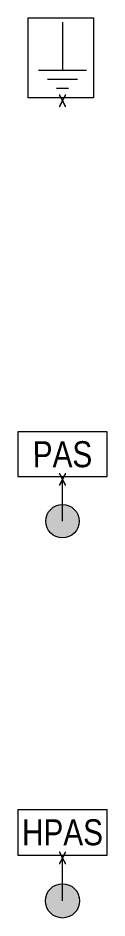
# Model space of a CAD drawing. Header units: metres. Extents: x -162 to 83385, y -62392 to -1971.
# Drawn here: x 65581 to 65821, y -11518 to -9098 of the extents above; entities that cross this region are included whole.
import ezdxf
from ezdxf.enums import TextEntityAlignment as Align

# ---------------------------------------------------------------- set-up
doc = ezdxf.new("R2010")
doc.units = ezdxf.units.M
doc.header["$LTSCALE"] = 0.5
for name, color, linetype, lineweight in [('ELIN_Attribut_01_Produkt_ID', 7, 'Continuous', 0), ('ELIN_Attribut_02_Stromkreis', 7, 'Continuous', 0), ('ELIN_Attribut_03_Verteilerbereich', 7, 'Continuous', 0), ('ELIN_Attribut_04_Montagehoehe', 7, 'Continuous', 0), ('ELIN_Attribut_05_Montageart', 7, 'Continuous', 0), ('ELIN_Attribut_06_Tuernummer', 7, 'Continuous', 0), ('ELIN_Attribut_07_Bemerkung', 7, 'Continuous', 0), ('ELIN_Attribut_08_Adresse', 7, 'Continuous', 0), ('ELIN_Attribut_10_AKZ1', 7, 'Continuous', 0), ('ELIN_Attribut_11_AKZ2', 7, 'Continuous', 0), ('ELIN_Attribut_12_Sonstiges1', 7, 'Continuous', 0), ('ELIN_Attribut_13_Sonstiges2', 7, 'Continuous', 0), ('ELIN_Attribut_14_Bauteil', 7, 'Continuous', 0), ('ELIN_Attribut_15_Ebene', 7, 'Continuous', 0), ('ELIN_Attribut_16_Raumnummer', 7, 'Continuous', 0), ('ELIN_Attribut_17_Raumname', 7, 'Continuous', 0), ('ELIN_Attribut_18_Montageabschnitt', 7, 'Continuous', 0), ('ELIN_Attribut_Basispunkt', 2, 'Continuous', 0), ('ELIN_Attribute_GEMOS', 11, 'Continuous', 0), ('ELIN_EUB_DE_Pot', 5, 'Continuous', 0)]:
    doc.layers.add(name, color=color, linetype=linetype, lineweight=lineweight)
doc.layers.get('0').off()
doc.styles.add('ARIAL_N', font='ARIALN.TTF')
doc.styles.add('ELIN_Attribute', font='isocp.shx', dxfattribs={"width": 0.8})

# ---------------------------------------------------------------- blocks, each defined once
blk = doc.blocks.new('ELIN_EUB_PA_ANSCHLUSSDOSE_BODEN')
at = {"color": 0}
for p, q in [((-92.5, 215), (83.7, 215)), ((-92.5, 0), (-92.5, 215)), ((0, 203.7), (0, 74.1)), ((83.7, 215), (83.7, 0)), ((64.8, 74.1), (-64.8, 74.1)), ((40.5, 49.8), (-40.5, 49.8)), ((16.2, 25.5), (-16.2, 25.5)), ((83.7, 0), (-92.5, 0))]:
    blk.add_line(p, q, dxfattribs=at)
at = {"layer": 'ELIN_Attribut_01_Produkt_ID', "style": 'ELIN_Attribute', "width": 0.8, "flags": 8}
blk.add_attdef('01_PRODUKT_ID', (-542.5, -278.5, 0), '', height=150, dxfattribs=at)
at = {"layer": 'ELIN_Attribut_02_Stromkreis', "style": 'ELIN_Attribute', "width": 0.8, "flags": 8}
blk.add_attdef('02_STROMKREIS', (-247.5, -604.4, 0), '', height=150, dxfattribs=at)
at = {"layer": 'ELIN_Attribut_03_Verteilerbereich', "style": 'ELIN_Attribute', "width": 0.8, "flags": 8}
blk.add_attdef('03_VERTEILERBEREICH', (-247.5, -804.4, 0), '', height=125, dxfattribs=at)
at = {"layer": 'ELIN_Attribut_04_Montagehoehe', "style": 'ELIN_Attribute', "width": 0.8, "flags": 8}
blk.add_attdef('04_MONTAGEHOEHE', text='', height=125, dxfattribs=at).set_placement((-259, -54.7, 0), align=Align.RIGHT)
at = {"layer": 'ELIN_Attribut_05_Montageart', "style": 'ELIN_Attribute', "width": 0.8, "flags": 8}
blk.add_attdef('05_MONTAGEART', (419.5, -4, 0), '', height=125, dxfattribs=at)
at = {"layer": 'ELIN_Attribut_06_Tuernummer', "style": 'ELIN_Attribute', "width": 0.8, "flags": 8}
blk.add_attdef('06_TUERNUMMER', text='', height=125, dxfattribs=at).set_placement((-442, -254.7, 0), align=Align.RIGHT)
at = {"layer": 'ELIN_Attribut_07_Bemerkung', "style": 'ELIN_Attribute', "width": 0.8, "flags": 8}
blk.add_attdef('07_BEMERKUNG', (-247.5, -1004.4, 0), '', height=125, dxfattribs=at)
at = {"layer": 'ELIN_Attribut_08_Adresse', "style": 'ELIN_Attribute', "width": 0.8, "flags": 8}
blk.add_attdef('08_ADRESSE', (-247.5, -1204.4, 0), '', height=125, dxfattribs=at)
at = {"layer": 'ELIN_Attribut_10_AKZ1', "style": 'ELIN_Attribute', "width": 0.8, "flags": 8}
blk.add_attdef('10_AKZ1', (-247.5, -1604.4, 0), '', height=125, dxfattribs=at)
at = {"layer": 'ELIN_Attribut_11_AKZ2', "style": 'ELIN_Attribute', "width": 0.8, "flags": 8}
blk.add_attdef('11_AKZ2', (-247.5, -1804.4, 0), '', height=125, dxfattribs=at)
at = {"layer": 'ELIN_Attribut_12_Sonstiges1', "style": 'ELIN_Attribute', "width": 0.8, "flags": 8}
blk.add_attdef('12_SONSTIGES1', (-247.5, -2004.4, 0), '', height=125, dxfattribs=at)
at = {"layer": 'ELIN_Attribut_13_Sonstiges2', "style": 'ELIN_Attribute', "width": 0.8, "flags": 8}
blk.add_attdef('13_SONSTIGES2', (-247.5, -2204.4, 0), '', height=125, dxfattribs=at)
at = {"layer": 'ELIN_Attribut_14_Bauteil', "style": 'ELIN_Attribute', "width": 0.8, "flags": 8}
blk.add_attdef('14_BAUTEIL', (-247.5, -2404.4, 0), '', height=125, dxfattribs=at)
at = {"layer": 'ELIN_Attribut_15_Ebene', "style": 'ELIN_Attribute', "width": 0.8, "flags": 8}
blk.add_attdef('15_EBENE', (-247.5, -2604.4, 0), '', height=125, dxfattribs=at)
at = {"layer": 'ELIN_Attribut_16_Raumnummer', "style": 'ELIN_Attribute', "width": 0.8, "flags": 8}
blk.add_attdef('16_RAUMNUMMER', (-247.5, -2804.4, 0), '', height=125, dxfattribs=at)
at = {"layer": 'ELIN_Attribut_17_Raumname', "style": 'ELIN_Attribute', "width": 0.8, "flags": 8}
blk.add_attdef('17_RAUMNAME', (-247.5, -3004.4, 0), '', height=125, dxfattribs=at)
at = {"layer": 'ELIN_Attribut_18_Montageabschnitt', "style": 'ELIN_Attribute', "width": 0.8, "flags": 8}
blk.add_attdef('18_MONTAGEABSCHNITT', (-247.5, -3204.4, 0), '', height=125, dxfattribs=at)
at = {"layer": 'ELIN_Attribut_Basispunkt', "style": 'ELIN_Attribute', "width": 0.8, "flags": 8}
blk.add_attdef('Basispunkt', text='', height=50, dxfattribs=at).set_placement((0, 0), align=Align.MIDDLE)
at = {"layer": 'ELIN_Attribute_GEMOS', "style": 'ELIN_Attribute', "width": 0.6}
for tag, p in [('G01_PRO02ID', (1620.5, 183.6)), ('G02_BEZEICHNUNG', (1620.5, -14.6, 0)), ('G03_DESCRIPTION', (1620.5, -204.4, 0)), ('G04_GEMOS-SYMBOL', (1623.8, -404.4, 0)), ('G05_GEMOS-TYP', (1623.8, -604.4, 0)), ('G06_ORTSKENNUNG', (1620.5, -804.4, 0)), ('G08_FREI1', (1620.5, -1004.4, 0)), ('G08_FREI2', (1620.5, -1204.4, 0))]:
    blk.add_attdef(tag, p, '', height=125, dxfattribs=at)
blk = doc.blocks.new('ELIN_EUB_POTENTIALAUSGLEICHSCHIENE')
h = blk.add_hatch(color=0)
edge = h.paths.add_edge_path()
edge.add_arc((0, -120), 45, 0, 360)
at = {"color": 0}
for p, q in [((120, 120), (-120, 120)), ((-120, 120), (-120, 0)), ((120, 0), (120, 120)), ((-120, 0), (120, 0)), ((0, -120), (0, 0))]:
    blk.add_line(p, q, dxfattribs=at)
blk.add_circle((0, -120), 45, dxfattribs=at)
at = {"color": 0, "style": 'ARIAL_N'}
blk.add_text('PAS', height=70, rotation=0.1, dxfattribs=at).set_placement((0, 60), align=Align.MIDDLE)
at = {"layer": 'ELIN_Attribut_01_Produkt_ID', "style": 'ELIN_Attribute', "width": 0.8, "flags": 8}
blk.add_attdef('01_PRODUKT_ID', (-542.5, -360.5, 0), '', height=150, dxfattribs=at)
at = {"layer": 'ELIN_Attribut_02_Stromkreis', "style": 'ELIN_Attribute', "width": 0.8, "flags": 8}
blk.add_attdef('02_STROMKREIS', (-247.5, -604.4, 0), '', height=150, dxfattribs=at)
at = {"layer": 'ELIN_Attribut_03_Verteilerbereich', "style": 'ELIN_Attribute', "width": 0.8, "flags": 8}
blk.add_attdef('03_VERTEILERBEREICH', (-247.5, -804.4, 0), '', height=125, dxfattribs=at)
at = {"layer": 'ELIN_Attribut_04_Montagehoehe', "style": 'ELIN_Attribute', "width": 0.8, "flags": 8}
blk.add_attdef('04_MONTAGEHOEHE', text='', height=125, dxfattribs=at).set_placement((-259, -54.7, 0), align=Align.RIGHT)
at = {"layer": 'ELIN_Attribut_05_Montageart', "style": 'ELIN_Attribute', "width": 0.8, "flags": 8}
blk.add_attdef('05_MONTAGEART', (419.5, -4, 0), '', height=125, dxfattribs=at)
at = {"layer": 'ELIN_Attribut_06_Tuernummer', "style": 'ELIN_Attribute', "width": 0.8, "flags": 8}
blk.add_attdef('06_TUERNUMMER', text='', height=125, dxfattribs=at).set_placement((-442, -254.7, 0), align=Align.RIGHT)
at = {"layer": 'ELIN_Attribut_07_Bemerkung', "style": 'ELIN_Attribute', "width": 0.8, "flags": 8}
blk.add_attdef('07_BEMERKUNG', (-247.5, -1004.4, 0), '', height=125, dxfattribs=at)
at = {"layer": 'ELIN_Attribut_08_Adresse', "style": 'ELIN_Attribute', "width": 0.8, "flags": 8}
blk.add_attdef('08_ADRESSE', (-247.5, -1204.4, 0), '', height=125, dxfattribs=at)
at = {"layer": 'ELIN_Attribut_10_AKZ1', "style": 'ELIN_Attribute', "width": 0.8, "flags": 8}
blk.add_attdef('10_AKZ1', (-247.5, -1604.4, 0), '', height=125, dxfattribs=at)
at = {"layer": 'ELIN_Attribut_11_AKZ2', "style": 'ELIN_Attribute', "width": 0.8, "flags": 8}
blk.add_attdef('11_AKZ2', (-247.5, -1804.4, 0), '', height=125, dxfattribs=at)
at = {"layer": 'ELIN_Attribut_12_Sonstiges1', "style": 'ELIN_Attribute', "width": 0.8, "flags": 8}
blk.add_attdef('12_SONSTIGES1', (-247.5, -2004.4, 0), '', height=125, dxfattribs=at)
at = {"layer": 'ELIN_Attribut_13_Sonstiges2', "style": 'ELIN_Attribute', "width": 0.8, "flags": 8}
blk.add_attdef('13_SONSTIGES2', (-247.5, -2204.4, 0), '', height=125, dxfattribs=at)
at = {"layer": 'ELIN_Attribut_14_Bauteil', "style": 'ELIN_Attribute', "width": 0.8, "flags": 8}
blk.add_attdef('14_BAUTEIL', (-247.5, -2404.4, 0), '', height=125, dxfattribs=at)
at = {"layer": 'ELIN_Attribut_15_Ebene', "style": 'ELIN_Attribute', "width": 0.8, "flags": 8}
blk.add_attdef('15_EBENE', (-247.5, -2604.4, 0), '', height=125, dxfattribs=at)
at = {"layer": 'ELIN_Attribut_16_Raumnummer', "style": 'ELIN_Attribute', "width": 0.8, "flags": 8}
blk.add_attdef('16_RAUMNUMMER', (-247.5, -2804.4, 0), '', height=125, dxfattribs=at)
at = {"layer": 'ELIN_Attribut_17_Raumname', "style": 'ELIN_Attribute', "width": 0.8, "flags": 8}
blk.add_attdef('17_RAUMNAME', (-247.5, -3004.4, 0), '', height=125, dxfattribs=at)
at = {"layer": 'ELIN_Attribut_18_Montageabschnitt', "style": 'ELIN_Attribute', "width": 0.8, "flags": 8}
blk.add_attdef('18_MONTAGEABSCHNITT', (-247.5, -3204.4, 0), '', height=125, dxfattribs=at)
at = {"layer": 'ELIN_Attribut_Basispunkt', "style": 'ELIN_Attribute', "width": 0.8, "flags": 8}
blk.add_attdef('Basispunkt', text='', height=50, dxfattribs=at).set_placement((0, 0), align=Align.MIDDLE)
at = {"layer": 'ELIN_Attribute_GEMOS', "style": 'ELIN_Attribute', "width": 0.6}
for tag, p in [('G01_PRO02ID', (1620.5, 183.6)), ('G02_BEZEICHNUNG', (1620.5, -14.6, 0)), ('G03_DESCRIPTION', (1620.5, -204.4, 0)), ('G04_GEMOS-SYMBOL', (1623.8, -404.4, 0)), ('G05_GEMOS-TYP', (1623.8, -604.4, 0)), ('G06_ORTSKENNUNG', (1620.5, -804.4, 0)), ('G08_FREI1', (1620.5, -1004.4, 0)), ('G08_FREI2', (1620.5, -1204.4, 0))]:
    blk.add_attdef(tag, p, '', height=125, dxfattribs=at)
blk = doc.blocks.new('ELIN_EUB_HAUPT_PA_SCHIEN')
h = blk.add_hatch(color=0)
edge = h.paths.add_edge_path()
edge.add_arc((0, -122.9), 46.1, 0, 360)
at = {"color": 0}
for p, q in [((-120, 122.9), (-120, 0)), ((120, 0), (120, 122.9)), ((-120, 0), (120, 0)), ((0, -122.9), (0, 0))]:
    blk.add_line(p, q, dxfattribs=at)
blk.add_lwpolyline([(-120, 122.9), (120, 122.9)], dxfattribs=at)
blk.add_circle((0, -122.9), 46.1, dxfattribs=at)
at = {"color": 0, "style": 'ARIAL_N'}
blk.add_text('HPAS', height=70, rotation=0.1, dxfattribs=at).set_placement((0, 61.4), align=Align.MIDDLE)
at = {"layer": 'ELIN_Attribut_01_Produkt_ID', "style": 'ELIN_Attribute', "width": 0.8, "flags": 8}
blk.add_attdef('01_PRODUKT_ID', (-542.5, -366.5, 0), '', height=150, dxfattribs=at)
at = {"layer": 'ELIN_Attribut_02_Stromkreis', "style": 'ELIN_Attribute', "width": 0.8, "flags": 8}
blk.add_attdef('02_STROMKREIS', (-247.5, -604.4, 0), '', height=150, dxfattribs=at)
at = {"layer": 'ELIN_Attribut_03_Verteilerbereich', "style": 'ELIN_Attribute', "width": 0.8, "flags": 8}
blk.add_attdef('03_VERTEILERBEREICH', (-247.5, -804.4, 0), '', height=125, dxfattribs=at)
at = {"layer": 'ELIN_Attribut_04_Montagehoehe', "style": 'ELIN_Attribute', "width": 0.8, "flags": 8}
blk.add_attdef('04_MONTAGEHOEHE', text='', height=125, dxfattribs=at).set_placement((-259, -54.7, 0), align=Align.RIGHT)
at = {"layer": 'ELIN_Attribut_05_Montageart', "style": 'ELIN_Attribute', "width": 0.8, "flags": 8}
blk.add_attdef('05_MONTAGEART', (419.5, -4, 0), '', height=125, dxfattribs=at)
at = {"layer": 'ELIN_Attribut_06_Tuernummer', "style": 'ELIN_Attribute', "width": 0.8, "flags": 8}
blk.add_attdef('06_TUERNUMMER', text='', height=125, dxfattribs=at).set_placement((-442, -254.7, 0), align=Align.RIGHT)
at = {"layer": 'ELIN_Attribut_07_Bemerkung', "style": 'ELIN_Attribute', "width": 0.8, "flags": 8}
blk.add_attdef('07_BEMERKUNG', (-247.5, -1004.4, 0), '', height=125, dxfattribs=at)
at = {"layer": 'ELIN_Attribut_08_Adresse', "style": 'ELIN_Attribute', "width": 0.8, "flags": 8}
blk.add_attdef('08_ADRESSE', (-247.5, -1204.4, 0), '', height=125, dxfattribs=at)
at = {"layer": 'ELIN_Attribut_10_AKZ1', "style": 'ELIN_Attribute', "width": 0.8, "flags": 8}
blk.add_attdef('10_AKZ1', (-247.5, -1604.4, 0), '', height=125, dxfattribs=at)
at = {"layer": 'ELIN_Attribut_11_AKZ2', "style": 'ELIN_Attribute', "width": 0.8, "flags": 8}
blk.add_attdef('11_AKZ2', (-247.5, -1804.4, 0), '', height=125, dxfattribs=at)
at = {"layer": 'ELIN_Attribut_12_Sonstiges1', "style": 'ELIN_Attribute', "width": 0.8, "flags": 8}
blk.add_attdef('12_SONSTIGES1', (-247.5, -2004.4, 0), '', height=125, dxfattribs=at)
at = {"layer": 'ELIN_Attribut_13_Sonstiges2', "style": 'ELIN_Attribute', "width": 0.8, "flags": 8}
blk.add_attdef('13_SONSTIGES2', (-247.5, -2204.4, 0), '', height=125, dxfattribs=at)
at = {"layer": 'ELIN_Attribut_14_Bauteil', "style": 'ELIN_Attribute', "width": 0.8, "flags": 8}
blk.add_attdef('14_BAUTEIL', (-247.5, -2404.4, 0), '', height=125, dxfattribs=at)
at = {"layer": 'ELIN_Attribut_15_Ebene', "style": 'ELIN_Attribute', "width": 0.8, "flags": 8}
blk.add_attdef('15_EBENE', (-247.5, -2604.4, 0), '', height=125, dxfattribs=at)
at = {"layer": 'ELIN_Attribut_16_Raumnummer', "style": 'ELIN_Attribute', "width": 0.8, "flags": 8}
blk.add_attdef('16_RAUMNUMMER', (-247.5, -2804.4, 0), '', height=125, dxfattribs=at)
at = {"layer": 'ELIN_Attribut_17_Raumname', "style": 'ELIN_Attribute', "width": 0.8, "flags": 8}
blk.add_attdef('17_RAUMNAME', (-247.5, -3004.4, 0), '', height=125, dxfattribs=at)
at = {"layer": 'ELIN_Attribut_18_Montageabschnitt', "style": 'ELIN_Attribute', "width": 0.8, "flags": 8}
blk.add_attdef('18_MONTAGEABSCHNITT', (-247.5, -3204.4, 0), '', height=125, dxfattribs=at)
at = {"layer": 'ELIN_Attribut_Basispunkt', "style": 'ELIN_Attribute', "width": 0.8, "flags": 8}
blk.add_attdef('Basispunkt', text='', height=50, dxfattribs=at).set_placement((0, 0), align=Align.MIDDLE)
at = {"layer": 'ELIN_Attribute_GEMOS', "style": 'ELIN_Attribute', "width": 0.6}
for tag, p in [('G01_PRO02ID', (1620.5, 183.6)), ('G02_BEZEICHNUNG', (1620.5, -14.6, 0)), ('G03_DESCRIPTION', (1620.5, -204.4, 0)), ('G04_GEMOS-SYMBOL', (1623.8, -404.4, 0)), ('G05_GEMOS-TYP', (1623.8, -604.4, 0)), ('G06_ORTSKENNUNG', (1620.5, -804.4, 0)), ('G08_FREI1', (1620.5, -1004.4, 0)), ('G08_FREI2', (1620.5, -1204.4, 0))]:
    blk.add_attdef(tag, p, '', height=125, dxfattribs=at)

msp = doc.modelspace()

# ---------------------------------------------------------------- block references
at = {"layer": 'ELIN_EUB_DE_Pot', "lineweight": 0}
ref = msp.add_blockref('ELIN_EUB_PA_ANSCHLUSSDOSE_BODEN', (65701.2, -9312.8), dxfattribs=at)
ref.add_attrib('Basispunkt', 'x', dxfattribs={"layer": 'ELIN_Attribut_Basispunkt', "height": 50, "style": 'ELIN_Attribute', "width": 0.8}).set_placement((65701.2, -9312.8), align=Align.MIDDLE)
ref = msp.add_blockref('ELIN_EUB_POTENTIALAUSGLEICHSCHIENE', (65701.2, -10330.7), dxfattribs=at)
ref.add_attrib('Basispunkt', 'x', dxfattribs={"layer": 'ELIN_Attribut_Basispunkt', "height": 50, "style": 'ELIN_Attribute', "width": 0.8}).set_placement((65701.2, -10330.7), align=Align.MIDDLE)
ref = msp.add_blockref('ELIN_EUB_HAUPT_PA_SCHIEN', (65701.2, -11348.6), dxfattribs=at)
ref.add_attrib('Basispunkt', 'x', dxfattribs={"layer": 'ELIN_Attribut_Basispunkt', "height": 50, "style": 'ELIN_Attribute', "width": 0.8}).set_placement((65701.2, -11348.6), align=Align.MIDDLE)

doc.saveas('drawing.dxf')
